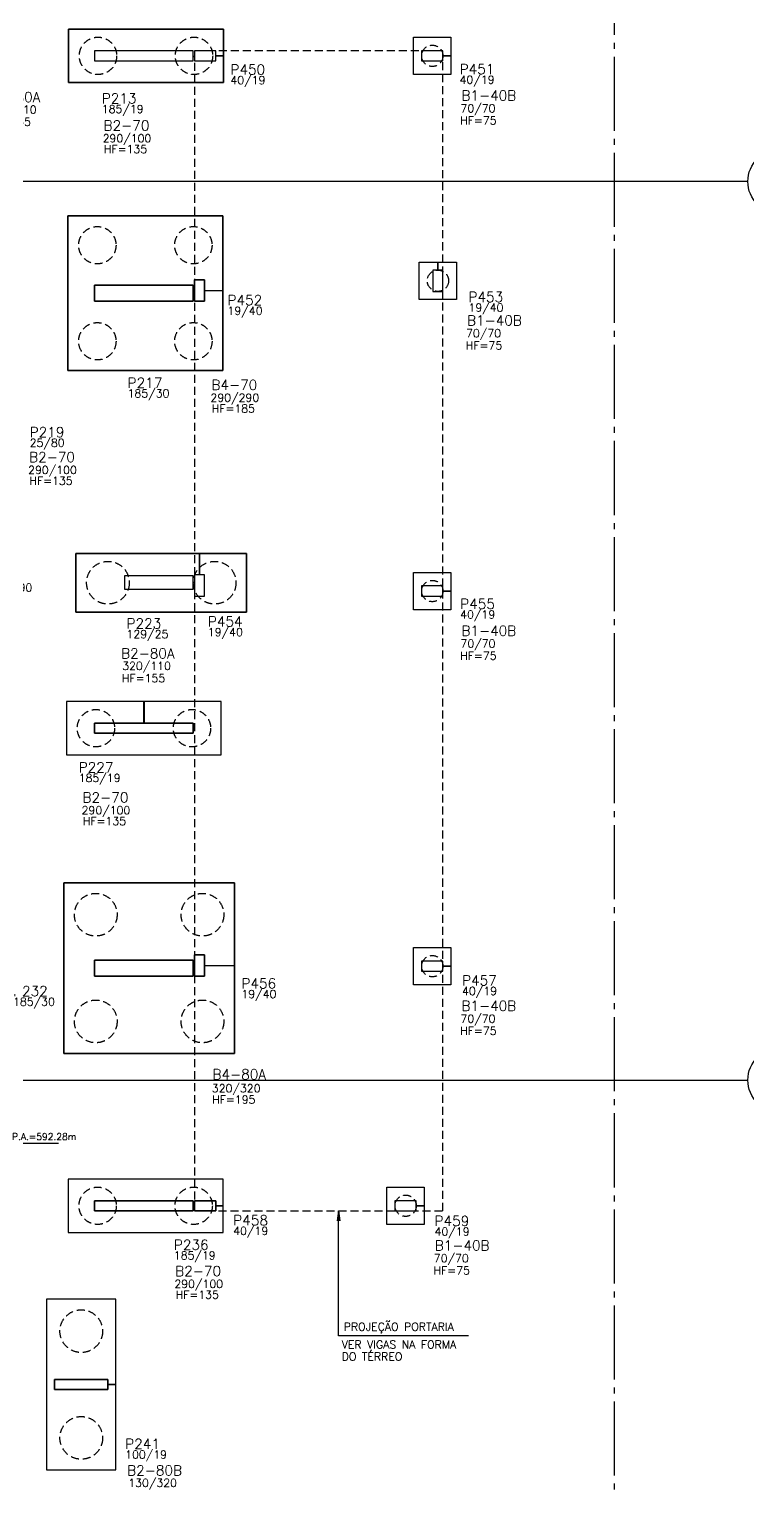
# Model space of a CAD drawing. Extents: x -9640 to 3028, y -572 to 5735.
# Drawn here: x -1100 to 247, y 884 to 3612 of the extents above; entities that cross this region are included whole.
import ezdxf

# ---------------------------------------------------------------- set-up
doc = ezdxf.new("R2010")
doc.units = 0
doc.header["$LTSCALE"] = 75
doc.header["$MEASUREMENT"] = 0
doc.linetypes.add('ESTILO_TQS_0002', pattern=[0.3, 0.2, -0.1])
doc.linetypes.add('ESTILO_TQS_0004', pattern=[2.4, 1.5, 0.2, 0.15, -0.2, 0.15, -0.2])
doc.layers.get('0').update_dxf_attribs({"color": 245, "linetype": 'CONTINUOUS'})
for name, color, linetype in [('12', 7, 'CONTINUOUS'), ('18', 4, 'CONTINUOUS'), ('2', 5, 'CONTINUOUS'), ('205', 5, 'ESTILO_TQS_0004'), ('210', 7, 'ESTILO_TQS_0002'), ('221', 102, 'CONTINUOUS'), ('226', 9, 'CONTINUOUS'), ('234', 76, 'CONTINUOUS'), ('246', 3, 'CONTINUOUS'), ('247', 10, 'CONTINUOUS'), ('251', 5, 'CONTINUOUS'), ('9', 3, 'CONTINUOUS')]:
    doc.layers.add(name, color=color, linetype=linetype)
doc.styles.get("Standard").update_dxf_attribs({"font": 'ROMANS.SHX'})

msp = doc.modelspace()

# ---------------------------------------------------------------- linework, layer by layer
msp.add_line((-1157.554681, 1524.120139), (-1045.054681, 1524.120139))
at = {"layer": '18'}
for p, q in [((246.876232, 3326.596), (-9253.123768, 3326.596)), ((-9253.123768, 1642.596), (246.876232, 1642.596))]:
    msp.add_line(p, q, dxfattribs=at)
for centre in [(306.876232, 3326.596), (306.876232, 1642.596)]:
    msp.add_circle(centre, 60, dxfattribs=at)
at = {"layer": '2'}
for points in [[(-977.625964, 3552.596031), (-792.626, 3552.596031), (-792.626, 3571.596031), (-977.625964, 3571.596031), (-977.625964, 3552.596031)], [(-790.626, 3552.596031), (-750.626, 3552.596031), (-750.626, 3571.596031), (-790.626, 3571.596031), (-790.626, 3552.596031)], [(-364.626, 3552.596031), (-324.626, 3552.596031), (-324.626, 3571.596031), (-364.626, 3571.596031), (-364.626, 3552.596031)], [(-790.626, 3102.096), (-771.626, 3102.096), (-771.626, 3142.096), (-790.626, 3142.096), (-790.626, 3102.096)], [(-343.626, 3120.596031), (-324.626, 3120.596031), (-324.626, 3160.596031), (-343.626, 3160.596031), (-343.626, 3120.596031)], [(-977.625964, 3102.096), (-792.626, 3102.096), (-792.626, 3132.096), (-977.625964, 3132.096), (-977.625964, 3102.096)], [(-921.626, 2562.596), (-792.626, 2562.596), (-792.626, 2587.596), (-921.626, 2587.596), (-921.626, 2562.596)], [(-790.626, 2549.596), (-771.626, 2549.596), (-771.626, 2589.596), (-790.626, 2589.596), (-790.626, 2549.596)], [(-364.626, 2549.596), (-324.626, 2549.596), (-324.626, 2568.596), (-364.626, 2568.596), (-364.626, 2549.596)], [(-977.625964, 2292.596), (-792.626, 2292.596), (-792.626, 2311.596), (-977.625964, 2311.596), (-977.625964, 2292.596)], [(-977.625964, 1837.096), (-792.626, 1837.096), (-792.626, 1867.096), (-977.625964, 1867.096), (-977.625964, 1837.096)], [(-790.626, 1837.096), (-771.626, 1837.096), (-771.626, 1877.096), (-790.626, 1877.096), (-790.626, 1837.096)], [(-364.626, 1846.596), (-324.626, 1846.596), (-324.626, 1865.596), (-364.626, 1865.596), (-364.626, 1846.596)], [(-977.625964, 1397.596), (-792.626, 1397.596), (-792.626, 1416.596), (-977.625964, 1416.596), (-977.625964, 1397.596)], [(-790.626, 1397.596), (-750.626, 1397.596), (-750.626, 1416.596), (-790.626, 1416.596), (-790.626, 1397.596)], [(-414.626, 1397.596), (-374.626, 1397.596), (-374.626, 1416.596), (-414.626, 1416.596), (-414.626, 1397.596)], [(-1052.626, 1062.596), (-952.626, 1062.596), (-952.626, 1081.596), (-1052.626, 1081.596), (-1052.626, 1062.596)]]:
    msp.add_lwpolyline(points, dxfattribs=at)
at = {"layer": '205'}
msp.add_line((-3.123768, 1.596), (-3.123768, 5001.596), dxfattribs=at)
at = {"layer": '210'}
msp.add_lwpolyline([(-324.626, 3571.596031), (-790.626, 3571.596031), (-790.626, 1397.596), (-324.626, 1397.596), (-324.626, 3571.596031)], dxfattribs=at)
for centre, radius in [((-971.294214, 3562.096031), 35), ((-791.294214, 3562.096031), 35), ((-344.626, 3562.096031), 20), ((-972.514521, 3207.216688), 35), ((-792.514521, 3207.216688), 35), ((-334.126, 3140.596031), 20), ((-972.514521, 3027.216688), 35), ((-792.514521, 3027.216688), 35), ((-952.63136, 2574.768871), 40), ((-752.63136, 2574.768871), 40), ((-344.626, 2559.096), 20), ((-975.125982, 2302.096), 35), ((-795.125982, 2302.096), 35), ((-975.451927, 1952.565684), 40), ((-775.451927, 1952.565684), 40), ((-344.626, 1856.096), 20), ((-975.451927, 1752.565684), 40), ((-775.451927, 1752.565684), 40), ((-971.923829, 1407.095975), 35), ((-791.923829, 1407.095975), 35), ((-394.626, 1407.096), 20), ((-1002.626, 1172.096), 40), ((-1002.626, 972.096), 40)]:
    msp.add_circle(centre, radius, dxfattribs=at)
at = {"layer": '221', "color": 102}
msp.add_lwpolyline([(-276.736328, 1163.492861), (-520.275149, 1163.492861), (-520.275149, 1397.596), (-517.827783, 1379.006409), (-520.275149, 1397.596), (-522.722515, 1379.006409)], dxfattribs=at)
at = {"layer": '226'}
for points in [[(-771.626, 1857.096), (-715.451927, 1857.096), (-715.451927, 2012.565684), (-1035.451927, 2012.565684), (-1035.451927, 1692.565684), (-715.451927, 1692.565684), (-715.451927, 1856.996), (-771.626, 1856.996), (-771.626, 1837.096), (-790.626, 1837.096), (-790.626, 1857.096), (-792.626, 1857.096), (-792.626, 1837.096), (-977.625964, 1837.096), (-977.625964, 1867.096), (-792.626, 1867.096), (-792.626, 1857.196), (-790.626, 1857.196), (-790.626, 1877.096), (-771.626, 1877.096), (-771.626, 1857.096)], [(-952.626, 1072.096), (-937.626, 1072.096), (-937.626, 1232.096), (-1067.626, 1232.096), (-1067.626, 912.096), (-937.626, 912.096), (-937.626, 1071.996), (-952.626, 1071.996), (-952.626, 1062.596), (-1052.626, 1062.596), (-1052.626, 1081.596), (-952.626, 1081.596), (-952.626, 1072.096)]]:
    msp.add_lwpolyline(points, dxfattribs=at)
at = {"layer": '234'}
for points in [[(-309.626, 1856.096), (-324.626, 1856.096), (-324.626, 1865.596), (-364.626, 1865.596), (-364.626, 1846.596), (-324.626, 1846.596), (-324.626, 1855.996), (-309.626, 1855.996), (-309.626, 1821.096), (-379.626, 1821.096), (-379.626, 1891.096), (-309.626, 1891.096), (-309.626, 1856.096)], [(-359.626, 1407.096), (-374.626, 1407.096), (-374.626, 1416.596), (-414.626, 1416.596), (-414.626, 1397.596), (-374.626, 1397.596), (-374.626, 1406.996), (-359.626, 1406.996), (-359.626, 1372.096), (-429.626, 1372.096), (-429.626, 1442.096), (-359.626, 1442.096), (-359.626, 1407.096)]]:
    msp.add_lwpolyline(points, dxfattribs=at)
at = {"layer": '246'}
for points in [[(-792.626, 3562.096031), (-792.626, 3571.596031), (-977.625964, 3571.596031), (-977.625964, 3552.596031), (-792.626, 3552.596031), (-792.626, 3561.001162), (-790.626, 3561.001162), (-790.626, 3552.596031), (-750.626, 3552.596031), (-750.626, 3562.096031), (-736.294214, 3562.096031), (-736.294214, 3512.096031), (-1026.294214, 3512.096031), (-1026.294214, 3612.096031), (-736.294214, 3612.096031), (-736.294214, 3562.196031), (-750.626, 3562.196031), (-750.626, 3571.596031), (-790.626, 3571.596031), (-790.626, 3561.101162), (-792.626, 3561.101162), (-792.626, 3562.096031)], [(-309.626, 3562.096031), (-324.626, 3562.096031), (-324.626, 3571.596031), (-364.626, 3571.596031), (-364.626, 3552.596031), (-324.626, 3552.596031), (-324.626, 3561.996031), (-309.626, 3561.996031), (-309.626, 3527.096031), (-379.626, 3527.096031), (-379.626, 3597.096031), (-309.626, 3597.096031), (-309.626, 3562.096031)], [(-334.126, 3175.596031), (-334.126, 3160.596031), (-343.626, 3160.596031), (-343.626, 3120.596031), (-324.626, 3120.596031), (-324.626, 3160.596031), (-334.026, 3160.596031), (-334.026, 3175.596031), (-299.126, 3175.596031), (-299.126, 3105.596031), (-369.126, 3105.596031), (-369.126, 3175.596031), (-334.126, 3175.596031)], [(-781.126, 2589.596), (-781.126, 2629.768871), (-692.63136, 2629.768871), (-692.63136, 2519.768871), (-1012.63136, 2519.768871), (-1012.63136, 2629.768871), (-781.226, 2629.768871), (-781.226, 2589.596), (-790.626, 2589.596), (-790.626, 2575.096), (-792.626, 2575.096), (-792.626, 2587.596), (-921.626, 2587.596), (-921.626, 2562.596), (-792.626, 2562.596), (-792.626, 2574.996), (-790.626, 2574.996), (-790.626, 2549.596), (-771.626, 2549.596), (-771.626, 2589.596), (-781.026, 2589.596), (-781.026, 2629.768871), (-781.126, 2589.596)], [(-309.626, 2559.096), (-324.626, 2559.096), (-324.626, 2568.596), (-364.626, 2568.596), (-364.626, 2549.596), (-324.626, 2549.596), (-324.626, 2558.996), (-309.626, 2558.996), (-309.626, 2524.096), (-379.626, 2524.096), (-379.626, 2594.096), (-309.626, 2594.096), (-309.626, 2559.096)], [(-885.125982, 2311.596), (-885.125982, 2352.096), (-1030.125982, 2352.096), (-1030.125982, 2252.096), (-740.125982, 2252.096), (-740.125982, 2352.096), (-885.025982, 2352.096), (-885.025982, 2311.596), (-792.626, 2311.596), (-792.626, 2292.596), (-977.625964, 2292.596), (-977.625964, 2311.596), (-885.125982, 2311.596)], [(-750.626, 1407.096), (-736.923829, 1407.095975), (-736.923829, 1457.095975), (-1026.923829, 1457.095975), (-1026.923829, 1357.095975), (-736.923829, 1357.095975), (-736.923829, 1406.995975), (-750.626, 1406.995975), (-750.626, 1397.596), (-790.626, 1397.596), (-790.626, 1407.096), (-792.626, 1407.096), (-792.626, 1397.596), (-977.625964, 1397.596), (-977.625964, 1416.596), (-792.626, 1416.596), (-792.626, 1407.196), (-790.626, 1407.196), (-790.626, 1416.596), (-750.626, 1416.596), (-750.626, 1407.196), (-750.626, 1407.096)]]:
    msp.add_lwpolyline(points, dxfattribs=at)
at = {"layer": '247'}
msp.add_lwpolyline([(-771.626, 3122.096), (-737.514521, 3122.096), (-737.514521, 3262.216688), (-1027.514521, 3262.216688), (-1027.514521, 2972.216688), (-737.514521, 2972.216688), (-737.514521, 3121.996), (-771.626, 3121.996), (-771.626, 3102.096), (-790.626, 3102.096), (-790.626, 3122.096), (-792.626, 3122.096), (-792.626, 3102.096), (-977.625964, 3102.096), (-977.625964, 3132.096), (-792.626, 3132.096), (-792.626, 3122.196), (-790.626, 3122.196), (-790.626, 3142.096), (-771.626, 3142.096), (-771.626, 3122.096)], dxfattribs=at)
at = {"layer": '251', "linetype": 'Continuous'}
for points in [[(-1026.294214, 3512.096031), (-736.294214, 3512.096031), (-736.294214, 3612.096031), (-1026.294214, 3612.096031), (-1026.294214, 3512.096031)], [(-1012.63136, 2519.768871), (-692.63136, 2519.768871), (-692.63136, 2629.768871), (-1012.63136, 2629.768871), (-1012.63136, 2519.768871)], [(-1030.125982, 2252.096), (-740.125982, 2252.096), (-740.125982, 2352.096), (-1030.125982, 2352.096), (-1030.125982, 2252.096)], [(-1026.923829, 1357.095975), (-736.923829, 1357.095975), (-736.923829, 1457.095975), (-1026.923829, 1457.095975), (-1026.923829, 1357.095975)], [(-937.626, 912.096), (-937.626, 1232.096), (-1067.626, 1232.096), (-1067.626, 912.096), (-937.626, 912.096)]]:
    msp.add_lwpolyline(points, dxfattribs=at)
at = {"layer": '251'}
for points in [[(-379.626, 3527.096031), (-379.626, 3597.096031), (-309.626, 3597.096031), (-309.626, 3527.096031), (-379.626, 3527.096031)], [(-737.514521, 2972.216688), (-1027.514521, 2972.216688), (-1027.514521, 3262.216688), (-737.514521, 3262.216688), (-737.514521, 2972.216688)], [(-369.126, 3105.596031), (-369.126, 3175.596031), (-299.126, 3175.596031), (-299.126, 3105.596031), (-369.126, 3105.596031)], [(-379.626, 2524.096), (-379.626, 2594.096), (-309.626, 2594.096), (-309.626, 2524.096), (-379.626, 2524.096)], [(-715.451927, 1692.565684), (-1035.451927, 1692.565684), (-1035.451927, 2012.565684), (-715.451927, 2012.565684), (-715.451927, 1692.565684)], [(-379.626, 1821.096), (-379.626, 1891.096), (-309.626, 1891.096), (-309.626, 1821.096), (-379.626, 1821.096)], [(-429.626, 1372.096), (-429.626, 1442.096), (-359.626, 1442.096), (-359.626, 1372.096), (-429.626, 1372.096)]]:
    msp.add_lwpolyline(points, dxfattribs=at)

# ---------------------------------------------------------------- texts
msp.add_text('P.A.=592.28m', height=12.525).set_placement((-1132.554681, 1530.370139))
at = {"layer": '12', "linetype": 'Continuous'}
for s, p in [('40/19', (-723.039395, 3509.031502)), ('40/19', (-293.43022, 3509.870971)), ('320/110', (-1177.590549, 3453.763197)), ('185/19', (-964.197503, 3454.918589)), ('70/70', (-291.856379, 3456.204141)), ('HF=155', (-1178.064281, 3430.796266)), ('HF=75', (-292.347664, 3433.473631)), ('290/100', (-962.572024, 3400.032976)), ('HF=135', (-960.135189, 3379.742567)), ('19/40', (-728.478269, 3076.906721)), ('19/40', (-276.883793, 3082.776334)), ('70/70', (-281.356379, 3034.704141)), ('HF=75', (-281.847664, 3011.973631)), ('185/30', (-915.838828, 2921.984765)), ('290/290', (-760.465805, 2913.927555)), ('HF=185', (-758.028969, 2893.637145)), ('25/80', (-1099.302113, 2829.423373)), ('290/100', (-1102.237159, 2778.505814)), ('HF=135', (-1099.800323, 2758.215405)), ('100/290', (-1185.792067, 2558.05894)), ('40/19', (-292.385782, 2507.606919)), ('129/25', (-917.733058, 2470.86657)), ('19/40', (-765.305901, 2474.703524)), ('70/70', (-291.856379, 2453.20411)), ('320/110', (-925.902488, 2411.231643)), ('HF=75', (-292.347664, 2430.4736)), ('HF=155', (-926.37622, 2388.264712)), ('185/19', (-1007.495488, 2201.314188)), ('290/100', (-1002.020886, 2140.773677)), ('HF=135', (-999.58405, 2120.483267)), ('19/40', (-702.441678, 1796.39442)), ('40/19', (-288.847565, 1802.079621)), ('185/30', (-1130.525479, 1781.955372)), ('70/70', (-291.856379, 1750.20411)), ('HF=75', (-292.347664, 1727.4736)), ('320/320', (-757.932985, 1619.725091)), ('HF=195', (-757.274055, 1598.639352)), ('40/19', (-717.745408, 1352.437454)), ('40/19', (-340.397362, 1351.254119)), ('185/19', (-829.084383, 1306.602825)), ('70/70', (-341.856379, 1301.20411)), ('HF=75', (-342.347664, 1278.4736)), ('290/100', (-828.174313, 1253.2097)), ('HF=135', (-825.737477, 1232.91929)), ('100/19', (-920.326243, 933.359802)), ('130/320', (-914.573768, 880.201301))]:
    msp.add_text(s, height=15, dxfattribs=at).set_placement(p)
at = {"layer": '221'}
msp.add_text('PROJEÇÃO PORTARIA', height=15, dxfattribs=at).set_placement((-510.712247, 1172.946751))
at = {"layer": '221', "color": 102, "linetype": 'Continuous'}
for s, p in [('VER VIGAS NA FORMA', (-514.531381, 1139.543902)), ('DO TÉRREO', (-514.531381, 1117.043902))]:
    msp.add_text(s, height=15, dxfattribs=at).set_placement(p)
at = {"layer": '9', "linetype": 'Continuous'}
for s, p in [('P451', (-293.43022, 3527.870971)), ('P450', (-723.039395, 3527.031502)), ('P213', (-964.197503, 3472.918589)), ('P452', (-728.478269, 3094.906721)), ('P453', (-276.883793, 3100.776334)), ('P217', (-915.838828, 2939.984765)), ('P219', (-1099.302113, 2847.423373)), ('P455', (-292.385782, 2525.606919)), ('P454', (-765.305901, 2492.703524)), ('P223', (-917.733058, 2488.86657)), ('P227', (-1007.495488, 2219.314188)), ('P456', (-702.441678, 1814.39442)), ('P457', (-288.847565, 1820.079621)), ('P232', (-1130.525479, 1799.955372)), ('P458', (-717.745408, 1370.437454)), ('P459', (-340.397362, 1369.254119)), ('P236', (-829.084383, 1324.602825)), ('P241', (-920.326243, 951.359802))]:
    msp.add_text(s, height=18.75, dxfattribs=at).set_placement(p)
at = {"layer": '9'}
for s, p in [('B2-80A', (-1179.727115, 3475.376637)), ('B1-40B', (-290.112198, 3478.366104)), ('B2-70', (-960.827844, 3422.194939)), ('B1-40B', (-279.612198, 3056.866104)), ('B4-70', (-758.721624, 2936.089518)), ('B2-70', (-1100.492978, 2800.667777)), ('B1-40B', (-290.112198, 2475.366073)), ('B2-80A', (-928.039054, 2432.845083)), ('B2-70', (-1000.276705, 2162.93564)), ('B1-40B', (-290.112198, 1772.366073)), ('B4-80A', (-756.788709, 1644.037824)), ('B1-40B', (-340.112198, 1323.366073)), ('B2-70', (-826.430132, 1275.371663)), ('B2-80B', (-916.710334, 901.81474))]:
    msp.add_text(s, height=18.75, dxfattribs=at).set_placement(p)

doc.saveas('drawing.dxf')
